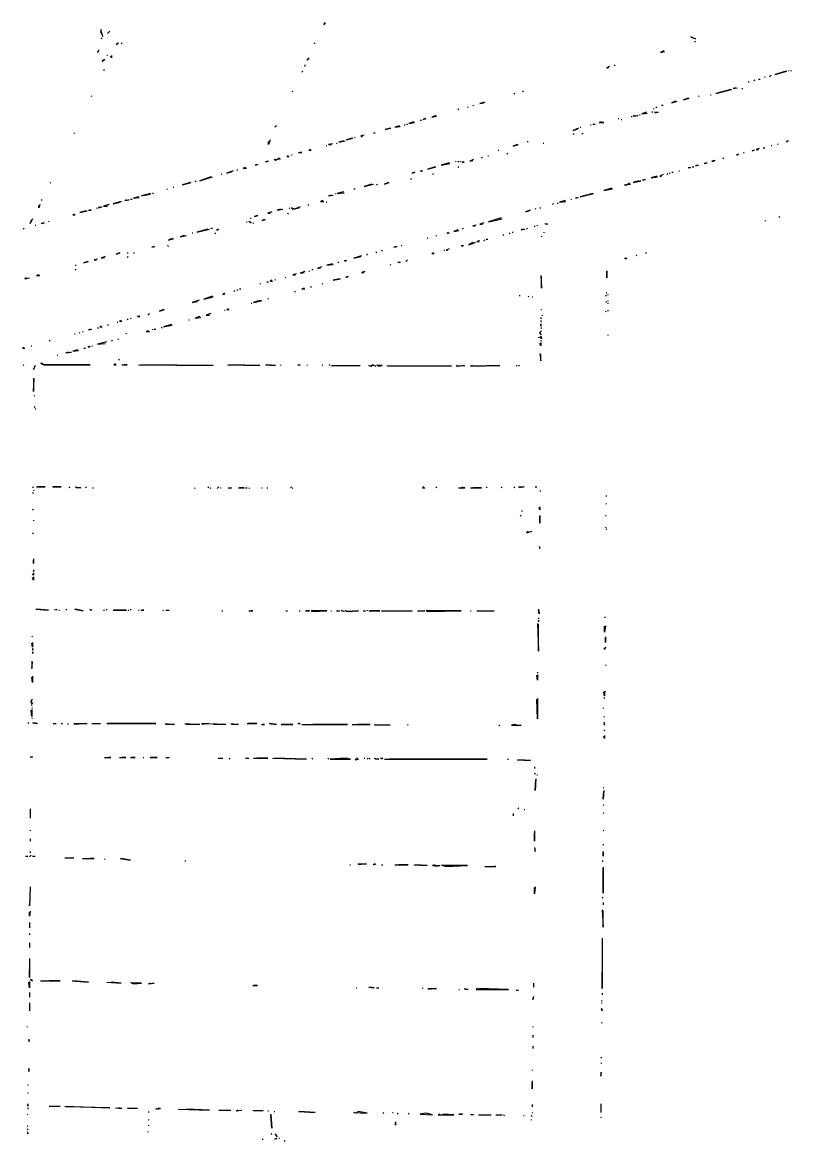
# Model space of a CAD drawing. Extents: x 1 to 1989, y -9 to 1002.
# Drawn here: x 1561.8 to 1724.3, y 530.5 to 767 of the extents above; entities that cross this region are included whole.
import ezdxf

# ---------------------------------------------------------------- set-up
doc = ezdxf.new("R2010")
doc.units = 0
doc.layers.add('LINEWORK', color=4, linetype='CONTINUOUS')

msp = doc.modelspace()

# ---------------------------------------------------------------- linework, layer by layer
at = {"layer": 'LINEWORK'}
for points in [[(1625.6667, 767), (1625.5, 766.5), (1625.8333, 766.8333)], [(1578.5, 765.5), (1578.3333, 765), (1578.8333, 764), (1578.5, 765.1667)], [(1580.3333, 765.1667), (1579.8333, 764.6667)], [(1703, 764), (1704, 763.5), (1703.1667, 763.8333)], [(1578.6667, 763.6667), (1578.5, 763.5)], [(1582, 762.6667), (1581.6667, 762.3333), (1582.1667, 762.6667)], [(1582.6667, 762.6667), (1582.8333, 762.5)], [(1623.5, 762.6667), (1623.6667, 762.5)], [(1704, 763), (1703.8333, 762.8333)], [(1578, 761.1667), (1577.6667, 760.6667), (1578, 761)], [(1579.1667, 759.1667), (1578.6667, 758.8333), (1579.3333, 759.1667)], [(1579.6667, 760.1667), (1579.8333, 760)], [(1580.6667, 760), (1580.6667, 759.5), (1580.5, 759.8333)], [(1622.3333, 759.5), (1622, 759), (1622.1667, 759.3333)], [(1697.3333, 761), (1696.6667, 760.6667), (1697.5, 760.8333)], [(1579.1667, 757), (1579, 756.8333)], [(1621.5, 758), (1621.5, 757.6667)], [(1685.8333, 757.6667), (1685.3333, 757.3333), (1685.6667, 757.5)], [(1687, 758), (1686.8333, 757.8333)], [(1723.6667, 756.8333), (1723.8333, 756.8333)], [(1724.1667, 756.8333), (1724.3333, 756.6667)], [(1620.8333, 756.6667), (1621, 756.5)], [(1715.1667, 754.5), (1715.3333, 754.3333)], [(1716.3333, 754.8333), (1716.5, 754.6667)], [(1717.3333, 755), (1717.6667, 755)], [(1718.6667, 755.5), (1718.6667, 755.3333)], [(1720, 755.8333), (1719.6667, 755.5)], [(1723.1667, 756.6667), (1720.8333, 756), (1723.3333, 756.6667)], [(1619, 752.5), (1618.8333, 752.3333)], [(1667.6667, 752.5), (1667.5, 752.3333)], [(1711.5, 752.8333), (1708.3333, 752), (1711.6667, 752.8333)], [(1712.5, 753.1667), (1712, 753), (1712.8333, 753.1667)], [(1713.8333, 753), (1714, 753)], [(1576.5, 751.5), (1576.3333, 751.3333)], [(1659.5, 750.1667), (1658.5, 749.8333), (1659.3333, 750)], [(1665.8333, 752), (1665.6667, 751.8333)], [(1699.8333, 750.3333), (1699, 750), (1700.1667, 750.3333)], [(1702.5, 751), (1701.5, 750.6667), (1702.6667, 751)], [(1704.6667, 751.5), (1704.8333, 751.3333)], [(1707.1667, 751.6667), (1707.3333, 751.6667)], [(1654, 748.6667), (1653.8333, 748.5)], [(1656, 749.1667), (1655.8333, 749)], [(1657.1667, 749.5), (1657, 749.3333)], [(1692.1667, 747.5), (1692.3333, 747.5)], [(1693.6667, 748), (1692.6667, 747.6667), (1693.8333, 747.8333)], [(1694.8333, 748.1667), (1695, 748)], [(1695.1667, 748.8333), (1695.1667, 748.6667)], [(1695.3333, 748), (1696.1667, 748), (1695.5, 747.8333)], [(1695.6667, 749.1667), (1695.8333, 749)], [(1696.8333, 749.5), (1697.1667, 749.5)], [(1615.5, 745.1667), (1615.1667, 744.8333)], [(1641.5, 745.1667), (1640.5, 744.8333), (1641.6667, 745)], [(1642.5, 745.3333), (1642.6667, 745.3333)], [(1643, 745.5), (1643.1667, 745.5)], [(1644.5, 746), (1643.5, 745.6667), (1644.6667, 745.8333)], [(1645.8333, 746.3333), (1646.1667, 746.3333)], [(1647, 746.6667), (1646.5, 746.5), (1647.1667, 746.6667)], [(1649.1667, 747.3333), (1648.3333, 747), (1649.3333, 747.1667)], [(1681.8333, 745.3333), (1682, 745.3333)], [(1682.3333, 745.5), (1682.8333, 745.5)], [(1684.1667, 746), (1683.6667, 745.8333), (1684.6667, 745.8333), (1684.3333, 745.8333)], [(1687.6667, 746.6667), (1687.8333, 746.6667)], [(1688.3333, 746.5), (1688.5, 746.5)], [(1690.5, 747.1667), (1690.5, 747)], [(1691.1667, 747.3333), (1690.8333, 747.1667), (1691.8333, 747.3333), (1691.3333, 747.1667)], [(1572.8333, 743.6667), (1572.6667, 743.5)], [(1632, 742.6667), (1632.1667, 742.6667)], [(1634, 743.1667), (1633.3333, 743), (1633.6667, 742.8333)], [(1636, 743.6667), (1636.3333, 743.6667)], [(1639.5, 744.6667), (1638.5, 744.3333), (1639.6667, 744.6667)], [(1679.3333, 744.6667), (1678.1667, 744.1667), (1679.1667, 744.5)], [(1678.1667, 743.5), (1678.3333, 743.3333)], [(1679.6667, 744.8333), (1679.8333, 744.8333)], [(1680, 743.5), (1680.3333, 743.5)], [(1614.1667, 742.1667), (1613.8333, 741.1667), (1613.8333, 741.8333)], [(1626, 741), (1626.1667, 741)], [(1627.3333, 741.3333), (1626.5, 741.1667), (1627.1667, 741.1667)], [(1628.3333, 741.5), (1628.1667, 741.3333)], [(1629.6667, 742), (1628.6667, 741.6667), (1630, 742)], [(1631.5, 742.5), (1630.3333, 742.1667), (1631.6667, 742.5)], [(1666.3333, 741.1667), (1665.5, 740.8333), (1666.6667, 741.1667)], [(1668.5, 741.8333), (1668.6667, 741.8333)], [(1671.8333, 741.5), (1672, 741.5)], [(1717.5, 740.3333), (1716.8333, 740.1667), (1717.3333, 740.1667)], [(1718.3333, 740.5), (1718.6667, 740.5)], [(1720, 741), (1720.1667, 741)], [(1721.3333, 741.3333), (1721.5, 741.1667)], [(1723.6667, 742), (1723.1667, 741.8333), (1723.5, 741.8333)], [(1616.1667, 738.3333), (1615.3333, 737.8333), (1615, 738), (1616.3333, 738.1667)], [(1618, 738.8333), (1617.6667, 738.6667), (1618.1667, 738.6667)], [(1618.6667, 739), (1618.8333, 739)], [(1620.1667, 739.5), (1620.8333, 739.5), (1620.5, 739.5)], [(1622.6667, 740.1667), (1622.3333, 740), (1622.8333, 740)], [(1657.1667, 738), (1656.3333, 737.6667), (1657, 737.8333)], [(1659, 738.5), (1658.8333, 738.3333)], [(1660.1667, 738.8333), (1660.3333, 738.8333)], [(1662.3333, 740), (1662.5, 740)], [(1664.1667, 739.3333), (1664.3333, 739.1667)], [(1710, 738.3333), (1709.8333, 738.1667)], [(1713.1667, 739.1667), (1712.6667, 739), (1713, 739)], [(1714.1667, 739.5), (1714.3333, 739.3333)], [(1716.3333, 740), (1716, 739.8333), (1716.5, 740)], [(1606.3333, 735.6667), (1605, 735.1667), (1606.1667, 735.5)], [(1607.1667, 735.8333), (1607.3333, 735.8333)], [(1609, 736.3333), (1608.5, 736.1667), (1609.1667, 736.1667)], [(1611.3333, 737), (1611, 736.8333), (1611.6667, 737)], [(1613.6667, 737.6667), (1613.1667, 737.5), (1613.8333, 737.6667)], [(1645.8333, 735.6667), (1646.3333, 735.6667), (1646, 735.5)], [(1649, 736.5), (1647.5, 736), (1649.1667, 736.5)], [(1652, 737.3333), (1650.3333, 736.8333), (1652.1667, 737.1667)], [(1653.5, 737.6667), (1653.3333, 737.5)], [(1653.8333, 737.6667), (1654, 737.5)], [(1654, 736.5), (1653.8333, 736.3333)], [(1654.3333, 737.6667), (1654.3333, 737.5)], [(1654.6667, 737.5), (1655.1667, 737.5), (1654.8333, 737.3333)], [(1700.5, 735.6667), (1700.6667, 735.6667)], [(1702.5, 736.3333), (1703, 736.3333), (1702.6667, 736.1667)], [(1703.3333, 736.5), (1703.6667, 736.5)], [(1704.5, 736.8333), (1704, 736.6667), (1704.6667, 736.8333)], [(1706.3333, 737.3333), (1705.8333, 737.1667), (1706.5, 737.3333)], [(1708.1667, 737.8333), (1707.5, 737.6667), (1708, 737.6667)], [(1567.8333, 733.1667), (1567.6667, 733)], [(1597.3333, 733.1667), (1595.6667, 732.6667), (1597.5, 733.1667)], [(1598.5, 733.5), (1598.3333, 733.3333)], [(1601.6667, 734.3333), (1599.3333, 733.5), (1602, 734.3333)], [(1603.8333, 735), (1604, 734.8333)], [(1639.1667, 733.1667), (1638.3333, 732.8333), (1639.3333, 733.1667)], [(1643.8333, 734), (1644, 733.8333)], [(1644.6667, 735.3333), (1644.1667, 735.1667), (1644.8333, 735.3333)], [(1648.5, 735), (1648.6667, 735)], [(1692, 733.5), (1690.8333, 733.1667), (1692.5, 733.5), (1692.1667, 733.3333)], [(1693.3333, 733.8333), (1692.8333, 733.6667), (1693.5, 733.8333)], [(1695.8333, 734.5), (1694.6667, 734.1667), (1696, 734.3333)], [(1697.1667, 734.8333), (1696.5, 734.5), (1696.8333, 734.5)], [(1698.1667, 735), (1698, 734.8333)], [(1698.5, 735.1667), (1698.6667, 735.1667)], [(1699, 735.3333), (1699.3333, 735.3333)], [(1589, 730.8333), (1587, 730.3333), (1588.8333, 730.6667)], [(1589.3333, 731), (1589.5, 730.8333)], [(1592.3333, 731.8333), (1592.5, 731.6667)], [(1593.6667, 732.1667), (1593.8333, 732.1667)], [(1628, 730.8333), (1628, 730.6667)], [(1629.6667, 731.1667), (1628.3333, 730.8333), (1629.8333, 731)], [(1631.8333, 731.8333), (1632.1667, 731.8333)], [(1635.6667, 732.8333), (1634, 732.3333), (1636, 732.8333)], [(1636.6667, 732.8333), (1636.8333, 732.6667)], [(1682.3333, 730.8333), (1679.6667, 730.1667), (1682.5, 730.8333)], [(1686.3333, 732), (1684.6667, 731.5), (1686.5, 731.8333)], [(1690.1667, 733), (1689.3333, 732.5), (1689, 732.6667), (1690.3333, 732.8333)], [(1565.5, 728.5), (1565.3333, 727.8333), (1565.3333, 728.3333)], [(1566, 729.5), (1565.8333, 729.3333)], [(1580.1667, 728.5), (1579, 728.1667), (1579.8333, 728.1667)], [(1582.6667, 729.1667), (1581, 728.6667), (1582.5, 729)], [(1583.8333, 729.5), (1583.5, 729.3333), (1584.3333, 729.5), (1584, 729.3333)], [(1584.6667, 729.6667), (1585, 729.6667)], [(1586.3333, 730.1667), (1585.3333, 729.8333), (1586.5, 730)], [(1622.1667, 728.5), (1622.3333, 728.3333)], [(1625.3333, 729.3333), (1624.8333, 729.1667), (1625.5, 729.1667)], [(1626, 729), (1626.1667, 729)], [(1627.1667, 730.5), (1626.5, 730.3333), (1627.5, 730.5)], [(1674, 728.6667), (1673.8333, 728.5)], [(1674.8333, 728.8333), (1675, 728.8333)], [(1676.5, 729.3333), (1675.3333, 729), (1676.6667, 729.1667)], [(1677.6667, 729.6667), (1677.8333, 729.6667)], [(1679, 730), (1678.6667, 729.8333), (1679.3333, 730)], [(1572.8333, 726.5), (1572.5, 726.3333), (1573, 726.3333)], [(1575.3333, 727.1667), (1574, 726.8333), (1575.5, 727.1667)], [(1575.8333, 727.3333), (1576.3333, 727.3333), (1576, 727.3333)], [(1577.5, 727.8333), (1577.5, 727.6667)], [(1578.3333, 728), (1577.8333, 727.8333), (1578.6667, 728)], [(1611.5, 726.1667), (1610.8333, 726), (1611.6667, 726.1667)], [(1614.5, 727), (1613.6667, 726.6667), (1614.1667, 726.6667)], [(1616.3333, 727.5), (1615.6667, 727.3333), (1616.8333, 727.5)], [(1618, 726.6667), (1617.8333, 726.5)], [(1618.1667, 727.8333), (1618.3333, 727.6667)], [(1620.5, 728), (1619.3333, 727.5), (1618.6667, 727.8333), (1619, 727.5), (1620.3333, 727.8333)], [(1669, 727.3333), (1668.1667, 727), (1669.1667, 727.3333)], [(1670.3333, 727.6667), (1670.1667, 727.5)], [(1671.1667, 727.8333), (1671.3333, 727.8333)], [(1564, 725.5), (1563.5, 724.5), (1563.8333, 725.3333)], [(1564.5, 724.1667), (1564.6667, 724.1667)], [(1566.3333, 724.6667), (1565.8333, 724.5), (1566.5, 724.6667)], [(1567.5, 725), (1567.3333, 724.8333)], [(1609.1667, 724.8333), (1609.3333, 724.8333)], [(1609.6667, 725), (1610.1667, 724.6667), (1609.8333, 724.8333)], [(1610, 725.6667), (1610, 725.5)], [(1610.5, 724.6667), (1610.6667, 724.5)], [(1613, 725.3333), (1612.5, 725.1667), (1613.1667, 725.3333)], [(1657.6667, 724.1667), (1657, 724), (1657.5, 724)], [(1659.3333, 724.6667), (1658.5, 724.3333), (1659, 724.3333)], [(1663, 725.6667), (1660.3333, 724.8333), (1663.1667, 725.5)], [(1670, 724), (1670, 723.8333)], [(1670.6667, 724.1667), (1670.5, 724)], [(1672.1667, 724.5), (1672.8333, 724.3333), (1672.3333, 724.3333)], [(1718.8333, 725.1667), (1718.6667, 725)], [(1721.6667, 726), (1721.8333, 725.8333)], [(1562, 723.5), (1562.1667, 723.3333)], [(1593.5, 721.3333), (1592.6667, 721), (1593.8333, 721.3333)], [(1596, 722), (1595.1667, 721.6667), (1596.5, 722)], [(1597.6667, 722.5), (1597.8333, 722.5)], [(1601, 723.3333), (1598.6667, 722.6667), (1601.3333, 723.3333)], [(1601.6667, 723.5), (1602, 723.5)], [(1602.6667, 722.5), (1602.5, 722.3333)], [(1603.3333, 723.3333), (1602.8333, 723.1667), (1603.1667, 723.1667)], [(1647.5, 721.5), (1647.3333, 721.3333)], [(1649.3333, 722), (1649.1667, 721.8333)], [(1651.5, 722.5), (1652, 722.5), (1651.6667, 722.3333)], [(1653.8333, 723.1667), (1653, 722.8333), (1654, 723)], [(1655, 723.5), (1654.8333, 723.3333)], [(1663.3333, 722.1667), (1663.5, 722)], [(1664.6667, 722.5), (1664.8333, 722.3333)], [(1665.3333, 722.6667), (1665.5, 722.6667)], [(1667.6667, 723.3333), (1667.1667, 723.1667), (1668, 723.3333)], [(1668.3333, 723.5), (1668.5, 723.3333)], [(1671.5, 721.8333), (1671.5, 721.6667)], [(1672, 722.6667), (1672, 722.5)], [(1589.6667, 719.6667), (1589.1667, 719.5), (1589.8333, 719.6667)], [(1592.5, 719.8333), (1592.6667, 719.6667)], [(1640.8333, 719.6667), (1640.3333, 719.5), (1641, 719.6667)], [(1641.8333, 719.8333), (1642, 719.8333)], [(1652, 719.1667), (1651.3333, 718.8333), (1651.6667, 718.8333)], [(1654.5, 719.8333), (1655, 719.8333), (1654.6667, 719.6667)], [(1657, 720.5), (1656.1667, 720), (1657.5, 720.5), (1657.1667, 720.3333)], [(1658.5, 720.8333), (1657.8333, 720.6667), (1658.3333, 720.6667)], [(1659.5, 721), (1659.3333, 720.8333)], [(1659.8333, 721.1667), (1660.1667, 721.1667)], [(1577.6667, 717), (1577, 716.8333), (1577.5, 716.8333)], [(1579.3333, 717.5), (1578.5, 717.1667), (1579.1667, 717.3333)], [(1582.3333, 718.3333), (1581.6667, 718), (1582.5, 718.3333)], [(1584, 718.3333), (1584.1667, 718.3333)], [(1584.1667, 717.5), (1584, 717.3333)], [(1585.3333, 718.3333), (1585.5, 718.3333)], [(1629.8333, 716.6667), (1630.3333, 716.6667), (1630, 716.5)], [(1633.5, 717.6667), (1631.8333, 717.1667), (1633.3333, 717.5)], [(1634.5, 718), (1634.6667, 717.8333)], [(1636.6667, 718.5), (1636.5, 718.3333)], [(1637.8333, 718.8333), (1637.6667, 718.6667)], [(1643.1667, 716.8333), (1642.8333, 716.5)], [(1648.6667, 718.3333), (1648.3333, 718.1667), (1648.8333, 718.1667)], [(1650.8333, 718.8333), (1651, 718.8333)], [(1689, 717.1667), (1689.5, 717.1667), (1689.1667, 717)], [(1691.5, 717.8333), (1691.6667, 717.6667)], [(1693.6667, 718.3333), (1693.5, 718.1667)], [(1573, 715.6667), (1573.1667, 715.6667)], [(1573, 714.8333), (1573.1667, 714.6667)], [(1575.6667, 716.5), (1574.8333, 716.1667), (1575.8333, 716.5)], [(1621.5, 714.3333), (1620.5, 714), (1621.3333, 714.1667)], [(1622.5, 714.5), (1622.3333, 714.3333)], [(1623.1667, 714.8333), (1623, 714.6667)], [(1625, 715.3333), (1624.1667, 715), (1624.8333, 715.1667)], [(1627.3333, 716), (1626.1667, 715.6667), (1627.5, 715.8333)], [(1628.6667, 716.3333), (1628.5, 716.1667)], [(1634.1667, 714.3333), (1633.5, 714.1667), (1634, 714.1667)], [(1639.5, 715.8333), (1639.6667, 715.6667)], [(1641.1667, 716.3333), (1641.6667, 716.3333), (1641.3333, 716.1667)], [(1685.3333, 714.5), (1685.3333, 713), (1685.3333, 714.3333)], [(1562.6667, 713), (1562.3333, 712.8333), (1563.3333, 713)], [(1565.3333, 713.6667), (1564.8333, 713.5), (1565.5, 713.5)], [(1613.5, 712.1667), (1613.8333, 712.1667)], [(1614.5, 712.5), (1614.1667, 712.3333), (1614.6667, 712.3333)], [(1615.1667, 712.6667), (1615.3333, 712.5)], [(1617.5, 713.1667), (1617.3333, 713)], [(1619.6667, 713.8333), (1619, 713.6667), (1619.5, 713.6667)], [(1628.8333, 712.8333), (1627.5, 712.5), (1629, 712.8333)], [(1630.6667, 713.3333), (1630.1667, 713.1667), (1630.5, 713.1667)], [(1671.3333, 713.5), (1671.5, 710.8333), (1671.5, 713.3333)], [(1604.5, 709.8333), (1604.1667, 709.5), (1604.6667, 709.6667)], [(1606.5, 710.3333), (1606.6667, 710.1667)], [(1607.1667, 710.5), (1607.3333, 710.5)], [(1607.6667, 710.6667), (1608, 710.6667)], [(1612, 711.8333), (1612.1667, 711.6667)], [(1619.3333, 710.1667), (1619.5, 710.1667)], [(1621.3333, 710.8333), (1620.8333, 710.6667), (1621.5, 710.6667)], [(1622.6667, 711.1667), (1622.8333, 711)], [(1625.3333, 711.8333), (1625.1667, 711.6667)], [(1685.1667, 709.8333), (1685.3333, 709.8333)], [(1685.5, 709.5), (1685.5, 709.3333)], [(1599.1667, 708.3333), (1597.6667, 707.8333), (1598.8333, 708)], [(1602, 709.1667), (1600.1667, 708.5), (1602.1667, 709)], [(1610.1667, 707.6667), (1610.3333, 707.6667)], [(1611.6667, 708.1667), (1610.6667, 707.8333), (1612.3333, 708.1667), (1611.8333, 708.1667)], [(1613.6667, 708.6667), (1613.8333, 708.5)], [(1666.8333, 709.3333), (1666.8333, 709.1667)], [(1668.6667, 709.1667), (1668.8333, 709)], [(1669.5, 709), (1669.6667, 709)], [(1685, 709.3333), (1685.1667, 709.1667)], [(1685.1667, 708), (1685.1667, 707.8333)], [(1685.5, 708.1667), (1685.5, 708)], [(1685.5, 707.6667), (1685.5, 707.5)], [(1586.5, 705), (1586.1667, 704.8333), (1586.6667, 704.8333)], [(1588.6667, 705.5), (1588.3333, 705.1667)], [(1591.6667, 706.3333), (1590.8333, 706), (1591.8333, 706.3333)], [(1599.3333, 704.8333), (1598.3333, 704.5), (1599.5, 704.6667)], [(1601.6667, 705.5), (1600.6667, 705.1667), (1601.3333, 705.1667)], [(1604.5, 706.1667), (1604.6667, 706.1667)], [(1605.3333, 706.5), (1605, 706.3333), (1605.5, 706.3333)], [(1671.5, 706.3333), (1671.3333, 706.1667)], [(1671.6667, 705.1667), (1671.6667, 705)], [(1685.1667, 706), (1685, 705.8333)], [(1685.5, 706.1667), (1685.5, 706)], [(1577.8333, 702.5), (1577.6667, 702.3333)], [(1578.5, 702.8333), (1578.1667, 702.6667), (1578.6667, 702.6667)], [(1579.8333, 703.1667), (1580, 703)], [(1581.8333, 703.6667), (1582, 703.6667)], [(1582.6667, 704), (1582.3333, 703.8333), (1582.8333, 703.8333)], [(1584.1667, 704.3333), (1584, 704.1667)], [(1584.8333, 704.5), (1584.6667, 704.3333)], [(1591.1667, 702.5), (1591.3333, 702.5)], [(1593.3333, 703.1667), (1591.6667, 702.6667), (1593.5, 703)], [(1597, 704.1667), (1597.1667, 704.1667)], [(1671.3333, 704.6667), (1671.3333, 704.3333)], [(1671.3333, 704), (1671.3333, 703.6667)], [(1671.3333, 703.3333), (1671.3333, 702.8333), (1671.3333, 703.1667)], [(1671.5, 702.5), (1671.3333, 702.3333)], [(1572.8333, 701.1667), (1573, 701.1667)], [(1573.8333, 701.5), (1574, 701.3333)], [(1574.5, 701.6667), (1574.6667, 701.6667)], [(1576.1667, 702.1667), (1575.8333, 702), (1576.5, 702.1667)], [(1582, 700.1667), (1582.1667, 700)], [(1583.6667, 701.3333), (1583.8333, 701.1667)], [(1588.5, 701.8333), (1588, 701.6667), (1588.6667, 701.6667)], [(1589.3333, 702.1667), (1589.3333, 702)], [(1589.6667, 702.1667), (1590, 702.1667)], [(1670.8333, 700.5), (1670.8333, 700.3333)], [(1671.5, 701.8333), (1671.1667, 701.5), (1671.3333, 701), (1671.1667, 701.5)], [(1671.3333, 700.6667), (1671.5, 700.1667), (1671.1667, 700.5), (1671.5, 700.6667)], [(1685.5, 701), (1685.5, 700.8333)], [(1562.1667, 698.3333), (1561.8333, 698.1667), (1562.3333, 698.1667)], [(1563.6667, 698.6667), (1563.8333, 698.6667)], [(1567.5, 699.8333), (1567.6667, 699.6667)], [(1573.5, 697.8333), (1572.5, 697.5), (1573.6667, 697.6667)], [(1574.8333, 698.1667), (1575.1667, 698.1667)], [(1575.6667, 698.5), (1576.1667, 698.5), (1575.8333, 698.3333)], [(1576.5, 698.6667), (1576.6667, 698.6667)], [(1579.6667, 699.5), (1577.6667, 699), (1579.3333, 699.1667)], [(1580.6667, 699.8333), (1580.8333, 699.6667)], [(1671.3333, 699.3333), (1671.3333, 698.6667), (1671.1667, 699.1667)], [(1671.3333, 699.8333), (1671.3333, 699.6667)], [(1569.1667, 696.6667), (1569.3333, 696.6667)], [(1571.5, 697.3333), (1571, 697.1667), (1572.1667, 697.3333), (1571.6667, 697.1667)], [(1582.1667, 695.8333), (1582.3333, 695.6667)], [(1671.1667, 697), (1671.3333, 695.5), (1671.3333, 696.8333)], [(1562, 694.6667), (1562.1667, 694.5)], [(1564.5, 694.5), (1564.1667, 693.6667), (1564.5, 694.3333)], [(1565.6667, 695), (1566.3333, 694.6667), (1576.1667, 694.6667), (1566.3333, 694.6667), (1565.8333, 695)], [(1581.5, 694.8333), (1581.1667, 694.6667), (1581.6667, 694.6667)], [(1582.8333, 694.6667), (1584, 694.6667), (1583.3333, 694.6667)], [(1586.3333, 694.6667), (1602.1667, 694.5), (1586.8333, 694.6667)], [(1605.1667, 694.6667), (1612, 694.5), (1605.5, 694.6667)], [(1613.1667, 694.6667), (1615.3333, 694.5), (1613.3333, 694.6667)], [(1616.3333, 694.6667), (1616.3333, 694.5)], [(1620, 694.6667), (1620.5, 694.6667), (1620.1667, 694.5)], [(1622, 694.6667), (1622, 694.5)], [(1625.1667, 694.6667), (1625.3333, 694.5)], [(1626.8333, 694.6667), (1626.6667, 694.5)], [(1627.1667, 694.5), (1633.1667, 694.5), (1627.3333, 694.3333)], [(1635.8333, 694.6667), (1635.5, 694.3333), (1635, 694.5), (1635.5, 694.3333), (1635.8333, 694.6667), (1636.5, 694.3333), (1636, 694.5)], [(1636.6667, 694.6667), (1637.1667, 694.3333), (1637.8333, 694.5), (1636.8333, 694.5)], [(1638.8333, 694.5), (1652.5, 694.3333), (1639, 694.3333)], [(1653.8333, 694.5), (1653.5, 694.3333), (1655.3333, 694.5), (1654, 694.3333)], [(1656.8333, 694.5), (1656.5, 694.3333), (1662.6667, 694.5), (1657, 694.3333)], [(1666.1667, 694.5), (1666.3333, 694.5)], [(1666.8333, 694.5), (1666.6667, 694.3333)], [(1564.1667, 691.8333), (1564.1667, 689), (1564.3333, 691.6667)], [(1564.3333, 688.1667), (1564.3333, 688)], [(1564.3333, 685.8333), (1564.5, 685.6667)], [(1564.5, 685.3333), (1564.6667, 685.3333)], [(1564, 668.8333), (1564.1667, 668.6667)], [(1564, 667.6667), (1564.1667, 667.5)], [(1564.1667, 668.1667), (1564.1667, 668)], [(1564.8333, 668.8333), (1566.6667, 668.8333), (1565, 668.8333)], [(1568.1667, 668.8333), (1570, 668.8333), (1568.3333, 668.8333)], [(1571.6667, 668.8333), (1571.8333, 668.6667)], [(1573, 668.8333), (1574.1667, 668.6667), (1573.1667, 668.6667)], [(1575.1667, 668.8333), (1575.3333, 668.6667)], [(1576.6667, 668.6667), (1576.8333, 668.6667)], [(1598.1667, 668.6667), (1598.3333, 668.5)], [(1601.1667, 668.8333), (1601, 668.6667)], [(1601.5, 668.6667), (1601.6667, 668.5)], [(1603.3333, 668.8333), (1603, 668.5)], [(1603.6667, 668.6667), (1603.8333, 668.6667)], [(1605.3333, 668.6667), (1606, 668.6667), (1605.5, 668.5)], [(1607.5, 668.6667), (1608.6667, 668.6667), (1607.6667, 668.6667)], [(1609, 668.6667), (1609.3333, 668.6667)], [(1609.6667, 668.6667), (1609.8333, 668.5)], [(1612.3333, 668.6667), (1612.5, 668.6667)], [(1613.5, 668.6667), (1613.6667, 668.6667)], [(1618.6667, 668.8333), (1618.5, 668.6667)], [(1619, 668.6667), (1618.8333, 668.5)], [(1646.6667, 668.8333), (1646.3333, 668.6667), (1646.8333, 668.6667)], [(1649.1667, 668.8333), (1649.3333, 668.6667)], [(1654.8333, 668.8333), (1654.5, 668.5), (1654, 668.6667), (1655.3333, 668.6667), (1655, 668.6667)], [(1656.5, 668.6667), (1658.8333, 668.6667), (1657, 668.6667)], [(1659.8333, 668.8333), (1660, 668.6667)], [(1663.1667, 668.8333), (1663, 668.6667)], [(1665.6667, 668.8333), (1665.8333, 668.6667)], [(1666.6667, 668.8333), (1667.8333, 668.8333), (1666.8333, 668.6667)], [(1670.1667, 668.8333), (1670.5, 668.8333)], [(1671.1667, 668), (1671.3333, 668)], [(1685.1667, 667), (1685.1667, 666.8333)], [(1671.1667, 664.6667), (1671.1667, 664), (1671, 664.5)], [(1685.1667, 665.3333), (1685.1667, 665.1667)], [(1564, 664.1667), (1564.1667, 664)], [(1667.1667, 662.8333), (1667, 662.6667)], [(1667.3333, 663.8333), (1667.3333, 663.6667)], [(1671.1667, 662.8333), (1671.1667, 661.1667), (1671.1667, 662.6667)], [(1685.1667, 662.8333), (1685, 662.6667)], [(1564.1667, 661.8333), (1564.1667, 661.6667)], [(1685.1667, 660.3333), (1685, 660.1667)], [(1685.3333, 660), (1685.1667, 659.8333)], [(1564, 659.1667), (1564.1667, 659)], [(1668.6667, 659.5), (1668.3333, 659.1667), (1669.5, 659.5)], [(1671, 656.3333), (1671.1667, 655.8333), (1671.1667, 656.1667)], [(1564.1667, 653.6667), (1564.1667, 652.6667), (1564.1667, 653.3333)], [(1564.1667, 650.6667), (1564.1667, 650.1667), (1564, 650.5)], [(1564.1667, 651.3333), (1564.1667, 651), (1564.3333, 651.3333)], [(1564.1667, 649.8333), (1564.1667, 649.1667), (1564, 649.6667)], [(1564.6667, 643), (1567.3333, 642.8333), (1564.8333, 643)], [(1568.6667, 643), (1568.6667, 642.8333)], [(1569.1667, 643), (1569, 642.8333)], [(1569.5, 642.8333), (1569.6667, 642.8333)], [(1571.1667, 643), (1571, 642.8333)], [(1572.8333, 643), (1574.6667, 642.6667), (1573, 643)], [(1576, 643), (1576.5, 642.8333), (1576.1667, 642.8333)], [(1579, 642.8333), (1579.1667, 642.8333)], [(1579.5, 643), (1579.6667, 642.8333)], [(1581, 642.8333), (1583.8333, 642.8333), (1581.1667, 642.8333)], [(1584.1667, 642.8333), (1584.3333, 642.8333)], [(1584.6667, 643), (1584.6667, 642.8333)], [(1586.3333, 642.8333), (1586.5, 642.8333)], [(1586.8333, 642.8333), (1587.5, 642.8333), (1587.1667, 642.8333)], [(1591.5, 642.8333), (1591.6667, 642.6667)], [(1592.1667, 642.8333), (1592.8333, 642.8333)], [(1604, 642.6667), (1604.1667, 642.6667)], [(1609.6667, 642.6667), (1610.5, 642.6667), (1610.1667, 642.6667)], [(1617.5, 642.6667), (1617.8333, 642.6667)], [(1620.3333, 642.6667), (1620.5, 642.6667)], [(1621.6667, 642.6667), (1622.5, 642.6667), (1621.8333, 642.6667)], [(1622.8333, 642.8333), (1623, 642.5), (1626.1667, 642.6667), (1622.8333, 642.6667)], [(1627, 642.6667), (1627.1667, 642.6667)], [(1628.1667, 642.6667), (1628.8333, 642.6667), (1628.3333, 642.5)], [(1629.1667, 642.8333), (1629.8333, 642.5), (1629.1667, 642.6667)], [(1630, 642.8333), (1630.3333, 642.5), (1632.8333, 642.6667), (1630.3333, 642.5)], [(1633.8333, 642.6667), (1634.3333, 642.6667)], [(1634.6667, 642.8333), (1634.6667, 642.6667)], [(1635, 642.6667), (1637.3333, 642.6667), (1635.3333, 642.6667)], [(1637.6667, 642.6667), (1644.1667, 642.6667), (1637.8333, 642.5)], [(1645.3333, 642.6667), (1646.8333, 642.6667), (1645.5, 642.5)], [(1647.1667, 642.8333), (1647.3333, 642.5), (1654.5, 642.6667), (1647.1667, 642.6667)], [(1656.5, 642.6667), (1656.6667, 642.6667)], [(1657.8333, 642.6667), (1661.5, 642.6667), (1658, 642.5)], [(1670.8333, 643), (1671, 642), (1670.8333, 642.8333)], [(1670.8333, 641.1667), (1670.8333, 641)], [(1685, 641.3333), (1684.8333, 641.1667)], [(1670.6667, 640), (1670.8333, 634.1667), (1670.8333, 639.8333)], [(1670.8333, 640.6667), (1670.8333, 640.3333)], [(1685, 639.5), (1684.8333, 638.1667), (1684.8333, 639.3333), (1685.1667, 639.5)], [(1564, 637.3333), (1563.8333, 637.1667)], [(1685, 637.1667), (1685, 636), (1685, 637)], [(1564, 636), (1564, 635), (1563.8333, 635.8333)], [(1564, 634.6667), (1564, 634.3333), (1564.1667, 634.6667)], [(1564, 634), (1564, 633.6667), (1564.1667, 634)], [(1685, 635), (1684.8333, 634.5), (1684.8333, 634.8333)], [(1563.8333, 632), (1563.8333, 630.5), (1564, 631.8333)], [(1670.6667, 629.1667), (1670.6667, 628), (1670.5, 629), (1670.8333, 629.1667)], [(1670.6667, 629.6667), (1670.6667, 629.5)], [(1685, 631.1667), (1685.1667, 631.1667)], [(1564, 628.8333), (1564, 627.5), (1563.8333, 628.6667)], [(1684.8333, 625.6667), (1684.8333, 624.6667), (1684.6667, 625.5), (1685, 625.6667)], [(1563.8333, 624), (1563.6667, 623.3333), (1564, 623), (1563.6667, 623.3333), (1563.8333, 623.8333)], [(1563.6667, 622.8333), (1563.8333, 622.6667)], [(1563.8333, 622.1667), (1564, 622.1667)], [(1670.6667, 624.1667), (1670.6667, 619.8333), (1670.5, 624)], [(1684.5, 622.1667), (1684.5, 622)], [(1684.8333, 624.3333), (1684.6667, 624.1667)], [(1563.8333, 621.8333), (1563.8333, 620.3333), (1563.6667, 621.6667)], [(1563.8333, 620), (1564, 620)], [(1684.8333, 620.3333), (1684.6667, 620.1667)], [(1563.1667, 619), (1563, 618.8333)], [(1564, 619), (1565, 618.8333), (1564.1667, 619)], [(1568.3333, 618.8333), (1569, 618.8333)], [(1570, 618.8333), (1570.3333, 618.8333)], [(1571.3333, 618.8333), (1571.5, 618.6667)], [(1572.6667, 618.8333), (1575.5, 618.8333), (1572.8333, 618.6667)], [(1576.5, 618.8333), (1578.3333, 618.8333)], [(1579.6667, 618.8333), (1590, 618.8333), (1579.8333, 618.8333)], [(1592, 618.8333), (1594, 618.6667), (1592.1667, 618.6667)], [(1596.1667, 618.8333), (1599.3333, 618.6667), (1596.3333, 618.6667)], [(1599.6667, 618.8333), (1601.3333, 618.8333), (1599.8333, 618.6667)], [(1601.6667, 618.8333), (1601.6667, 618.6667)], [(1602, 618.8333), (1604.8333, 618.6667), (1602.1667, 618.6667)], [(1605.8333, 618.8333), (1607.5, 618.6667), (1606, 618.6667)], [(1609.3333, 618.8333), (1611.3333, 618.8333), (1609.5, 618.8333)], [(1612.3333, 618.6667), (1613, 618.6667), (1612.5, 618.6667)], [(1614, 618.8333), (1615.5, 618.6667), (1614.1667, 618.8333)], [(1616.5, 618.6667), (1619, 618.6667), (1616.6667, 618.6667)], [(1620, 618.8333), (1620.5, 618.8333), (1620.1667, 618.8333)], [(1620.8333, 618.6667), (1630.5, 618.6667), (1623.1667, 618.6667)], [(1631.5, 618.6667), (1635.3333, 618.6667), (1632.6667, 618.6667)], [(1636.1667, 618.6667), (1639.5, 618.5), (1636.3333, 618.5)], [(1643.3333, 618.6667), (1643.1667, 618.5)], [(1662.5, 618.5), (1662.6667, 618.5)], [(1665.8333, 618.6667), (1665.1667, 618.5), (1667.1667, 618.5), (1666.5, 618.3333), (1666, 618.6667)], [(1684.6667, 619.1667), (1684.8333, 618.5), (1684.8333, 619)], [(1684.8333, 617.5), (1684.6667, 617.3333)], [(1684.8333, 616.3333), (1684.8333, 615.6667), (1684.6667, 616.1667)], [(1563.5, 611.8333), (1564, 611.8333), (1563.6667, 611.6667)], [(1579.1667, 611.6667), (1580.5, 611.6667), (1580, 611.6667)], [(1582.3333, 611.6667), (1583.6667, 611.6667), (1582.8333, 611.6667)], [(1584.6667, 611.6667), (1585.6667, 611.6667), (1584.8333, 611.6667)], [(1587.3333, 611.6667), (1587.5, 611.6667)], [(1588.8333, 611.6667), (1590.3333, 611.6667), (1589, 611.6667)], [(1592.1667, 611.6667), (1592.8333, 611.6667), (1592.3333, 611.5)], [(1603.1667, 611.5), (1604.1667, 611.5)], [(1605.6667, 611.5), (1605.5, 611.3333)], [(1609, 611.5), (1609.6667, 611.5)], [(1610.6667, 611.5), (1613.6667, 611.5), (1611.3333, 611.5)], [(1614.6667, 611.5), (1621.8333, 611.3333), (1615.1667, 611.5)], [(1623, 611.5), (1623.1667, 611.3333)], [(1626.5, 611.5), (1626.3333, 611.3333)], [(1630, 611.5), (1626.8333, 611.3333), (1631.1667, 611.3333), (1630.1667, 611.5)], [(1632.6667, 611.5), (1632.1667, 611.1667), (1632.8333, 611.3333)], [(1634, 611.5), (1634.1667, 611.5)], [(1634.6667, 611.5), (1634.8333, 611.3333)], [(1635.1667, 611.5), (1635.1667, 611.3333)], [(1636.1667, 611.5), (1637.1667, 611.3333), (1636.3333, 611.3333)], [(1637.5, 611.5), (1638, 611.5), (1637.6667, 611.3333)], [(1638.3333, 611.3333), (1660, 611.3333), (1639.3333, 611.3333)], [(1664.3333, 611.3333), (1664.5, 611.3333)], [(1666.3333, 611.1667), (1669.1667, 611), (1666.6667, 611.1667)], [(1670, 609.6667), (1670, 609.3333)], [(1670.1667, 608.3333), (1670, 608.1667)], [(1670.5, 608), (1670.6667, 608)], [(1670.3333, 607.1667), (1670.1667, 604.6667), (1670.3333, 607)], [(1684.6667, 605.3333), (1684.5, 605.1667)], [(1684.6667, 604.6667), (1684.5, 602.8333), (1684.6667, 604.5)], [(1563.5, 600.8333), (1563.5, 598.8333)], [(1666.5, 601), (1666.6667, 600.8333)], [(1684.5, 601.6667), (1684.6667, 601.5)], [(1665.5, 599.8333), (1665.5, 599.3333)], [(1667.8333, 600.6667), (1668, 600.6667)], [(1684.6667, 600), (1684.5, 599.8333)], [(1563.5, 596.3333), (1563.5, 596.1667)], [(1670, 596.1667), (1670, 594), (1670, 595.6667)], [(1684.6667, 596.3333), (1684.5, 596.1667)], [(1563.5, 594.5), (1563.5, 594)], [(1563.5, 591.8333), (1563.5, 591.5)], [(1670, 592.6667), (1670.1667, 591.8333), (1670.1667, 592.5)], [(1684.5, 593.3333), (1684.5, 593.1667)], [(1684.5, 591.8333), (1684.5, 590.8333), (1684.5, 591.6667)], [(1562.5, 590.8333), (1563, 590.8333)], [(1563.6667, 591), (1563.3333, 590.6667)], [(1564, 590.8333), (1564.5, 590.8333)], [(1570.8333, 590.5), (1572.6667, 590.5)], [(1574.5, 590.3333), (1577, 590.3333), (1576.1667, 590.3333)], [(1579.1667, 590.1667), (1579.3333, 590.1667)], [(1582.5, 590.3333), (1584.6667, 590), (1582.6667, 590.3333)], [(1596.1667, 589.8333), (1596.3333, 589.8333)], [(1631, 589), (1631.1667, 589)], [(1632.6667, 589.1667), (1634.5, 589.1667), (1632.8333, 589)], [(1636.3333, 589.1667), (1636, 589), (1636.5, 589.1667)], [(1637.6667, 589), (1638, 589)], [(1640.5, 589), (1643.3333, 589), (1641.3333, 589)], [(1644.5, 589), (1647.3333, 588.8333), (1644.8333, 589)], [(1648.8333, 589), (1648.5, 588.8333), (1650, 588.8333), (1649.3333, 588.6667), (1649, 589)], [(1650.3333, 589), (1651.3333, 588.6667), (1655.8333, 588.8333), (1650.5, 588.8333)], [(1684.5, 589.8333), (1684.3333, 589.6667)], [(1659.5, 588.6667), (1661.8333, 588.6667), (1661.5, 588.6667)], [(1684.5, 588.5), (1684.5, 583), (1684.5, 588.3333)], [(1563.5, 584.3333), (1563.3333, 580.3333), (1563.5, 581.5)], [(1670.1667, 584.3333), (1670, 582.8333), (1670, 584.1667)], [(1684.3333, 582.1667), (1684.5, 582)], [(1684.3333, 579.5), (1684.5, 575.8333), (1684.5, 579.3333)], [(1684.5, 581), (1684.5, 580.5)], [(1563.5, 579.1667), (1563.3333, 578.1667), (1563.3333, 579)], [(1563.3333, 576.8333), (1563.3333, 575.6667)], [(1563.3333, 574.5), (1563.3333, 574.1667)], [(1563.3333, 572.5), (1563.3333, 571.5)], [(1684.3333, 573.5), (1684.3333, 562.8333), (1684.3333, 566.3333)], [(1563.3333, 569.1667), (1563.3333, 565.1667), (1563.3333, 566.8333)], [(1563.3333, 564.3333), (1563.3333, 563), (1563.1667, 564.1667)], [(1563.5, 564.8333), (1564, 564.5), (1563.6667, 564.6667)], [(1565.6667, 564.5), (1569.8333, 564.5), (1567.5, 564.5)], [(1572.3333, 564.5), (1575.8333, 564.1667), (1572.5, 564.5)], [(1579.6667, 564.1667), (1582.6667, 564), (1580.6667, 564.1667)], [(1584.6667, 564.1667), (1585.3333, 563.8333), (1587, 564), (1584.8333, 564)], [(1588.8333, 564), (1588.5, 563.8333), (1589.6667, 564), (1589, 563.8333)], [(1610.5, 563.5), (1611.5, 563.5), (1610.6667, 563.5)], [(1632.3333, 563), (1632.5, 563)], [(1635, 563.1667), (1636.1667, 563), (1635.1667, 563.1667)], [(1636.6667, 563), (1637.1667, 563)], [(1646.3333, 563), (1646.5, 562.8333)], [(1669.8333, 564), (1669.8333, 563.1667)], [(1563.3333, 562), (1563.3333, 561)], [(1647.5, 562.8333), (1649.3333, 562.8333), (1647.6667, 562.6667)], [(1654, 562.6667), (1654.1667, 562.6667)], [(1655.1667, 562.8333), (1656, 562.6667), (1655.3333, 562.6667)], [(1658, 562.8333), (1657.6667, 562.6667), (1664.5, 562.6667), (1658.1667, 562.8333)], [(1666.1667, 562.5), (1666.6667, 562.5)], [(1669.8333, 561.1667), (1669.6667, 560.5), (1669.8333, 561)], [(1684.3333, 561.8333), (1684.3333, 561.5)], [(1563.3333, 559.8333), (1563.3333, 558.1667)], [(1684.3333, 560.3333), (1684.1667, 560.1667)], [(1684.1667, 559.8333), (1684.3333, 559.8333)], [(1684.1667, 558.6667), (1684.3333, 558.1667), (1684.1667, 558.5)], [(1562.8333, 554.8333), (1562.8333, 554.6667)], [(1669.6667, 554.8333), (1669.6667, 554.6667)], [(1684.1667, 555.6667), (1684.3333, 555.5)], [(1563.1667, 552.1667), (1563.1667, 551.6667), (1563.3333, 552)], [(1669.6667, 553), (1669.6667, 552.5)], [(1669.6667, 550.6667), (1669.6667, 550.1667)], [(1684.1667, 548.3333), (1684, 548.1667)], [(1684, 547.1667), (1684.1667, 547)], [(1563.1667, 546), (1563.1667, 545.3333), (1563.1667, 545.6667)], [(1669.5, 545.6667), (1669.5, 545.5)], [(1684, 545.1667), (1684, 544.3333), (1684.1667, 545)], [(1563, 542.5), (1563, 542.3333)], [(1669.5, 543.3333), (1669.5, 541.6667), (1669.5, 543)], [(1563, 540.8333), (1563, 540.6667)], [(1563, 538.5), (1563, 538), (1563, 538.3333)], [(1563, 537.6667), (1563, 537.3333)], [(1567.5, 538), (1569.8333, 538)], [(1570.8333, 538), (1580.3333, 537.6667), (1571, 537.8333)], [(1581.5, 537.6667), (1582.8333, 537.5), (1582.1667, 537.6667)], [(1584, 537.6667), (1586.1667, 537.5), (1584.1667, 537.5)], [(1590.3333, 537.5), (1590, 537.3333), (1591, 537.5), (1590.5, 537.5)], [(1594.8333, 537.3333), (1601.3333, 537.1667), (1596.5, 537.3333)], [(1603.3333, 537.1667), (1605.8333, 537.1667)], [(1607.3333, 537.1667), (1607, 537), (1608.1667, 537.1667)], [(1610.5, 537.1667), (1612.6667, 537), (1610.6667, 537)], [(1613.6667, 537), (1613.8333, 537)], [(1669.5, 538.3333), (1669.5, 537.8333)], [(1684, 538.5), (1684, 536.6667)], [(1562.8333, 536.3333), (1563, 536.1667)], [(1588.5, 536.8333), (1588.5, 536.6667)], [(1588.5, 535.1667), (1588.5, 535)], [(1614.3333, 536.3333), (1614.5, 533.3333), (1614.3333, 536.1667)], [(1615, 536.8333), (1615.1667, 536.8333)], [(1620.1667, 536.8333), (1623.6667, 536.6667), (1620.3333, 536.8333)], [(1632.6667, 536.8333), (1632.3333, 536.5), (1631.8333, 536.6667), (1634.6667, 536.5), (1632.8333, 536.8333)], [(1638, 536.6667), (1638.1667, 536.5)], [(1640, 536.6667), (1640.1667, 536.6667)], [(1640.6667, 534.6667), (1640.6667, 534), (1640.6667, 534.5)], [(1641.1667, 536.5), (1641, 536.3333)], [(1643.3333, 536.5), (1643.5, 536.3333)], [(1647, 536.5), (1645.8333, 536.3333), (1648.5, 536.1667), (1647.1667, 536.5)], [(1650, 536.3333), (1649.6667, 536.1667), (1653, 536.1667), (1650.6667, 536.3333)], [(1654, 536.3333), (1654.8333, 536.3333), (1654.1667, 536.3333)], [(1656.5, 536.3333), (1657.1667, 536.1667), (1656.6667, 536.1667)], [(1658.1667, 536.1667), (1660.8333, 536.1667)], [(1661.8333, 536.1667), (1663.1667, 536.1667)], [(1663.5, 536.1667), (1663.6667, 536)], [(1667.6667, 536), (1667.8333, 536)], [(1669.3333, 536), (1669.5, 535.8333)], [(1669.3333, 535.1667), (1669.3333, 535)], [(1669.5, 536.6667), (1669.5, 536.5)], [(1684, 535.6667), (1684, 535.5)], [(1562.8333, 533.8333), (1563, 533.6667)], [(1562.8333, 533.1667), (1563, 533)], [(1562.8333, 532.6667), (1563, 532.1667), (1563, 532.5)], [(1588.3333, 532.6667), (1588.3333, 532.5)], [(1588.5, 534), (1588.5, 533.8333)], [(1614.5, 532.1667), (1614.3333, 532)], [(1615.1667, 532.1667), (1615.6667, 531.5), (1615.5, 531.8333)], [(1612.5, 531), (1612.6667, 531)], [(1615.5, 531.1667), (1615.1667, 531), (1615.6667, 531.1667)], [(1616, 531.3333), (1616.1667, 531.1667)], [(1617.3333, 530.6667), (1617.1667, 530.5)]]:
    msp.add_lwpolyline(points, dxfattribs=at)

doc.saveas('drawing.dxf')
